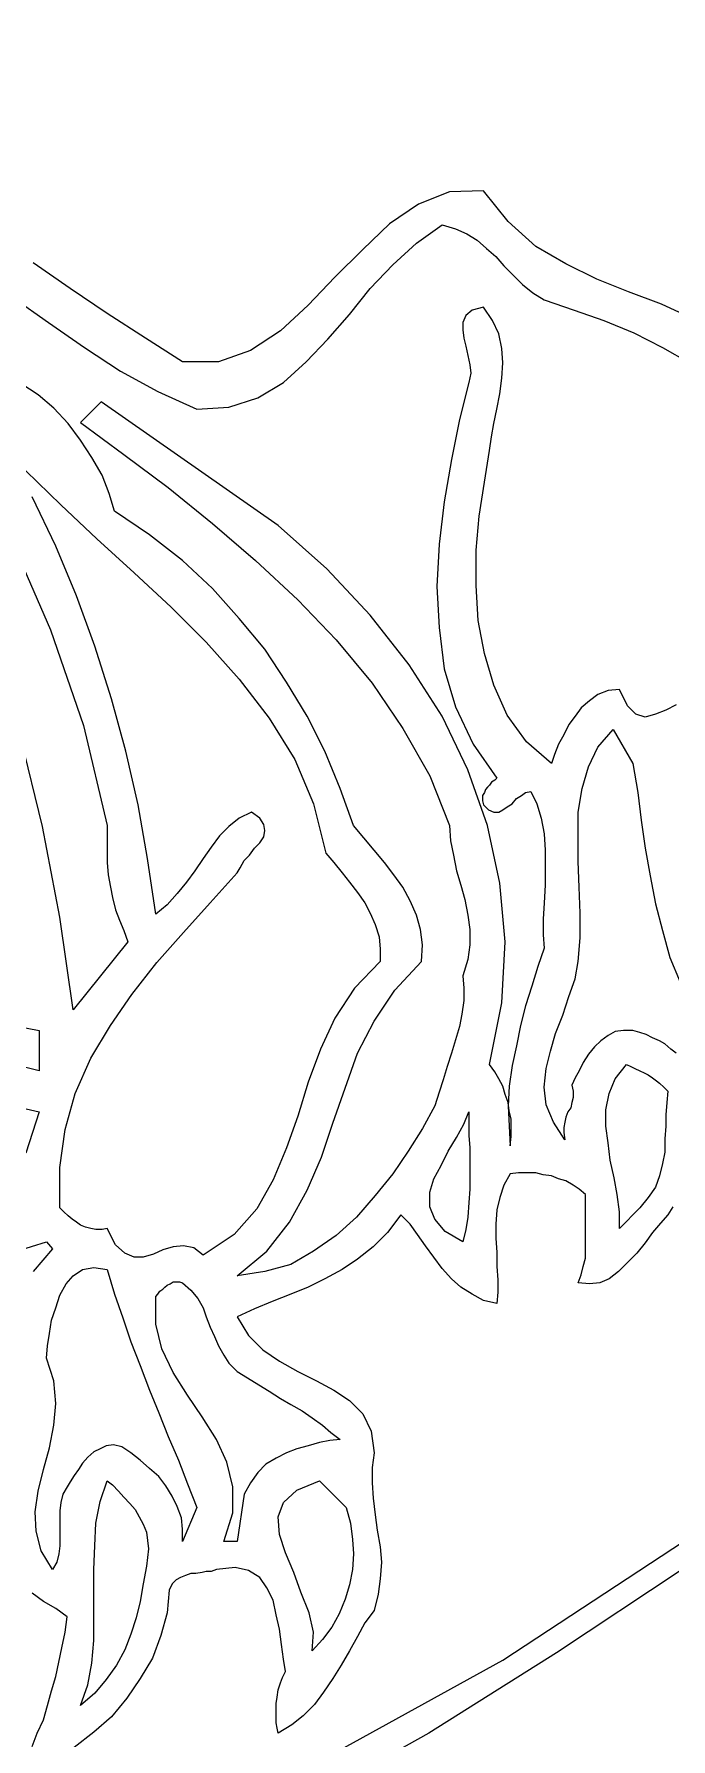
# Model space of a CAD drawing. Extents: x 0.02 to 8.75, y 0.03 to 7.03.
# Drawn here: x 5.034 to 5.652, y 3.245 to 4.9 of the extents above; entities that cross this region are included whole.
import ezdxf

# ---------------------------------------------------------------- set-up
doc = ezdxf.new("R2010")
doc.units = 0
doc.layers.add('1', color=7, linetype='Continuous')

msp = doc.modelspace()

# ---------------------------------------------------------------- linework, layer by layer
for points in [[(5.654, 3.762), (5.649, 3.754), (5.642, 3.746), (5.634, 3.737), (5.627, 3.727), (5.619, 3.717), (5.61, 3.708), (5.601, 3.699), (5.592, 3.692), (5.583, 3.688), (5.573, 3.687), (5.562, 3.688), (5.565, 3.696), (5.567, 3.704), (5.569, 3.712), (5.569, 3.721), (5.569, 3.73), (5.569, 3.739), (5.569, 3.748), (5.569, 3.757), (5.569, 3.766), (5.569, 3.774), (5.563, 3.779), (5.557, 3.783), (5.55, 3.787), (5.543, 3.789), (5.536, 3.792), (5.528, 3.793), (5.521, 3.795), (5.513, 3.795), (5.504, 3.795), (5.496, 3.794), (5.49, 3.783), (5.486, 3.771), (5.483, 3.759), (5.482, 3.745), (5.482, 3.731), (5.483, 3.718), (5.483, 3.704), (5.484, 3.691), (5.484, 3.679), (5.483, 3.668), (5.47, 3.671), (5.459, 3.677), (5.448, 3.684), (5.439, 3.692), (5.43, 3.702), (5.422, 3.713), (5.414, 3.724), (5.406, 3.735), (5.399, 3.745), (5.39, 3.754), (5.377, 3.737), (5.363, 3.723), (5.348, 3.711), (5.333, 3.701), (5.316, 3.692), (5.3, 3.684), (5.283, 3.677), (5.265, 3.67), (5.248, 3.663), (5.231, 3.655), (5.242, 3.637), (5.256, 3.623), (5.272, 3.612), (5.29, 3.602), (5.308, 3.593), (5.325, 3.584), (5.34, 3.574), (5.353, 3.561), (5.361, 3.544), (5.364, 3.523), (5.362, 3.509), (5.362, 3.494), (5.363, 3.479), (5.365, 3.463), (5.367, 3.448), (5.37, 3.432), (5.371, 3.417), (5.37, 3.401), (5.368, 3.386), (5.364, 3.37), (5.355, 3.358), (5.348, 3.345), (5.34, 3.331), (5.332, 3.317), (5.324, 3.304), (5.315, 3.291), (5.306, 3.279), (5.295, 3.268), (5.284, 3.259), (5.271, 3.251), (5.27, 3.256), (5.269, 3.261), (5.269, 3.267), (5.269, 3.274), (5.269, 3.28), (5.27, 3.286), (5.271, 3.293), (5.273, 3.3), (5.275, 3.305), (5.278, 3.311), (5.276, 3.323), (5.274, 3.337), (5.272, 3.352), (5.269, 3.366), (5.266, 3.38), (5.26, 3.392), (5.253, 3.402), (5.242, 3.409), (5.229, 3.412), (5.211, 3.41), (5.206, 3.408), (5.201, 3.408), (5.197, 3.407), (5.191, 3.406), (5.186, 3.406), (5.181, 3.404), (5.176, 3.402), (5.172, 3.4), (5.168, 3.396), (5.165, 3.39), (5.163, 3.368), (5.157, 3.346), (5.149, 3.324), (5.137, 3.304), (5.124, 3.285), (5.109, 3.267), (5.092, 3.252), (5.073, 3.237)], [(5.284, 3.209), (5.489, 3.322), (5.687, 3.452)], [(5.663, 3.41), (5.541, 3.329), (5.417, 3.251), (5.324, 3.199)], [(5.032, 3.238), (5.037, 3.251), (5.043, 3.264), (5.047, 3.278), (5.051, 3.292), (5.055, 3.306), (5.058, 3.32), (5.061, 3.334), (5.064, 3.349), (5.066, 3.364), (5.055, 3.372), (5.043, 3.379), (5.032, 3.387)]]:
    msp.add_lwpolyline(points)
at = {"layer": '1'}
for points in [[(4.596, 4.973), (4.663, 4.896), (4.73, 4.819), (4.794, 4.74), (4.855, 4.661), (4.912, 4.58), (4.964, 4.497), (5.011, 4.411), (5.05, 4.322), (5.082, 4.229), (5.105, 4.132)], [(5.673, 4.624), (5.643, 4.638), (5.611, 4.65), (5.58, 4.662), (5.55, 4.677), (5.521, 4.694), (5.494, 4.718), (5.47, 4.748), (5.437, 4.747), (5.407, 4.735), (5.379, 4.716), (5.353, 4.691), (5.326, 4.664), (5.3, 4.637), (5.273, 4.612), (5.244, 4.593), (5.213, 4.582), (5.178, 4.582), (5.142, 4.605), (5.105, 4.629), (5.069, 4.653), (5.033, 4.678)], [(5.192, 4.536), (5.223, 4.538), (5.251, 4.547), (5.276, 4.562), (5.298, 4.582), (5.319, 4.604), (5.34, 4.628), (5.36, 4.653), (5.382, 4.676), (5.405, 4.697), (5.43, 4.715), (5.443, 4.711), (5.454, 4.706), (5.464, 4.7), (5.473, 4.692), (5.482, 4.684), (5.49, 4.675), (5.499, 4.666), (5.508, 4.657), (5.518, 4.649), (5.529, 4.642), (5.558, 4.632), (5.587, 4.622), (5.616, 4.61), (5.644, 4.596), (5.67, 4.581)], [(5.014, 4.644), (5.048, 4.62), (5.083, 4.596), (5.118, 4.573), (5.154, 4.553), (5.192, 4.536)], [(5.657, 4.249), (5.647, 4.244), (5.637, 4.24), (5.627, 4.237), (5.618, 4.24), (5.61, 4.248), (5.602, 4.264), (5.591, 4.263), (5.581, 4.259), (5.573, 4.253), (5.565, 4.246), (5.559, 4.238), (5.553, 4.23), (5.548, 4.22), (5.543, 4.211), (5.539, 4.201), (5.536, 4.192), (5.512, 4.213), (5.493, 4.239), (5.48, 4.268), (5.471, 4.299), (5.465, 4.331), (5.463, 4.365), (5.463, 4.399), (5.466, 4.432), (5.471, 4.465), (5.476, 4.496), (5.478, 4.509), (5.48, 4.522), (5.483, 4.536), (5.486, 4.551), (5.488, 4.566), (5.489, 4.581), (5.488, 4.595), (5.485, 4.609), (5.479, 4.622), (5.47, 4.635), (5.459, 4.632), (5.453, 4.627), (5.45, 4.62), (5.45, 4.613), (5.451, 4.605), (5.453, 4.597), (5.455, 4.588), (5.457, 4.579), (5.458, 4.571), (5.456, 4.562), (5.447, 4.526), (5.439, 4.487), (5.432, 4.446), (5.427, 4.405), (5.425, 4.364), (5.427, 4.324), (5.432, 4.284), (5.443, 4.247), (5.46, 4.211), (5.483, 4.178), (5.481, 4.176), (5.478, 4.174), (5.476, 4.171), (5.474, 4.169), (5.472, 4.167), (5.471, 4.164), (5.469, 4.161), (5.469, 4.158), (5.469, 4.156), (5.47, 4.152), (5.475, 4.147), (5.48, 4.145), (5.485, 4.145), (5.489, 4.147), (5.493, 4.15), (5.498, 4.153), (5.502, 4.158), (5.507, 4.161), (5.511, 4.164), (5.516, 4.165), (5.522, 4.153), (5.526, 4.139), (5.529, 4.124), (5.53, 4.108), (5.53, 4.091), (5.53, 4.074), (5.529, 4.057), (5.528, 4.041), (5.528, 4.026), (5.529, 4.013), (5.523, 3.995), (5.517, 3.976), (5.511, 3.957), (5.506, 3.938), (5.502, 3.918), (5.498, 3.899), (5.495, 3.879), (5.494, 3.86), (5.495, 3.84), (5.496, 3.821), (5.497, 3.83), (5.497, 3.838), (5.497, 3.847), (5.495, 3.855), (5.494, 3.863), (5.491, 3.871), (5.489, 3.879), (5.485, 3.886), (5.481, 3.893), (5.476, 3.9), (5.488, 3.96), (5.491, 4.019), (5.486, 4.076), (5.474, 4.132), (5.455, 4.186), (5.43, 4.238), (5.398, 4.288), (5.36, 4.336), (5.318, 4.381), (5.271, 4.423), (5.099, 4.543), (5.079, 4.523), (5.121, 4.492), (5.164, 4.46), (5.207, 4.425), (5.249, 4.389), (5.29, 4.351), (5.327, 4.312), (5.362, 4.27), (5.392, 4.226), (5.418, 4.18), (5.437, 4.132), (5.438, 4.117), (5.441, 4.103), (5.444, 4.088), (5.448, 4.074), (5.452, 4.06), (5.455, 4.045), (5.457, 4.031), (5.457, 4.016), (5.455, 4.002), (5.45, 3.986), (5.451, 3.974), (5.451, 3.962), (5.449, 3.949), (5.447, 3.937), (5.443, 3.924), (5.439, 3.911), (5.435, 3.898), (5.431, 3.885), (5.427, 3.873), (5.423, 3.86), (5.411, 3.838), (5.397, 3.816), (5.382, 3.794), (5.365, 3.773), (5.347, 3.752), (5.327, 3.734), (5.305, 3.719), (5.283, 3.706), (5.258, 3.699), (5.231, 3.695), (5.26, 3.719), (5.282, 3.747), (5.299, 3.778), (5.313, 3.81), (5.324, 3.843), (5.336, 3.877), (5.348, 3.911), (5.364, 3.942), (5.384, 3.972), (5.41, 4), (5.411, 4.016), (5.409, 4.031), (5.405, 4.045), (5.399, 4.059), (5.392, 4.072), (5.383, 4.084), (5.374, 4.096), (5.364, 4.108), (5.354, 4.12), (5.344, 4.132), (5.331, 4.168), (5.316, 4.204), (5.299, 4.238), (5.279, 4.271), (5.258, 4.303), (5.233, 4.333), (5.207, 4.362), (5.178, 4.389), (5.146, 4.414), (5.112, 4.437), (5.107, 4.454), (5.1, 4.472), (5.09, 4.489), (5.079, 4.506), (5.067, 4.522), (5.053, 4.537), (5.038, 4.55), (5.021, 4.561)], [(5.026, 4.476), (5.06, 4.443), (5.095, 4.41), (5.131, 4.377), (5.167, 4.344), (5.201, 4.31), (5.233, 4.274), (5.262, 4.236), (5.287, 4.196), (5.305, 4.153), (5.317, 4.105), (5.325, 4.096), (5.333, 4.086), (5.34, 4.077), (5.348, 4.067), (5.355, 4.057), (5.36, 4.047), (5.365, 4.036), (5.369, 4.024), (5.37, 4.012), (5.37, 4), (5.345, 3.974), (5.326, 3.945), (5.312, 3.915), (5.3, 3.883), (5.29, 3.85), (5.279, 3.819), (5.266, 3.788), (5.25, 3.76), (5.228, 3.735), (5.198, 3.715), (5.189, 3.722), (5.179, 3.724), (5.169, 3.723), (5.159, 3.72), (5.15, 3.716), (5.14, 3.713), (5.131, 3.713), (5.122, 3.717), (5.113, 3.725), (5.105, 3.741), (5.1, 3.74), (5.094, 3.74), (5.089, 3.741), (5.084, 3.742), (5.079, 3.744), (5.075, 3.747), (5.071, 3.75), (5.067, 3.753), (5.063, 3.757), (5.059, 3.761), (5.059, 3.8), (5.064, 3.837), (5.074, 3.872), (5.089, 3.906), (5.108, 3.938), (5.129, 3.968), (5.153, 3.999), (5.179, 4.028), (5.205, 4.057), (5.231, 4.086), (5.234, 4.091), (5.238, 4.098), (5.243, 4.103), (5.248, 4.11), (5.253, 4.115), (5.257, 4.121), (5.258, 4.127), (5.257, 4.133), (5.253, 4.139), (5.245, 4.145), (5.233, 4.139), (5.223, 4.131), (5.214, 4.122), (5.206, 4.111), (5.198, 4.1), (5.19, 4.088), (5.182, 4.077), (5.173, 4.066), (5.163, 4.055), (5.152, 4.046), (5.144, 4.1), (5.135, 4.152), (5.123, 4.204), (5.109, 4.255), (5.093, 4.306), (5.075, 4.355), (5.055, 4.403), (5.032, 4.451)], [(5.657, 3.911), (5.652, 3.915), (5.646, 3.92), (5.641, 3.923), (5.634, 3.926), (5.628, 3.929), (5.622, 3.931), (5.615, 3.933), (5.606, 3.933), (5.598, 3.932), (5.591, 3.928), (5.584, 3.923), (5.578, 3.917), (5.572, 3.91), (5.567, 3.902), (5.563, 3.894), (5.559, 3.887), (5.556, 3.88), (5.557, 3.874), (5.557, 3.868), (5.556, 3.863), (5.555, 3.858), (5.552, 3.854), (5.55, 3.849), (5.549, 3.844), (5.548, 3.839), (5.548, 3.834), (5.549, 3.827), (5.538, 3.844), (5.531, 3.861), (5.529, 3.878), (5.531, 3.896), (5.535, 3.913), (5.54, 3.93), (5.547, 3.948), (5.553, 3.966), (5.559, 3.983), (5.562, 4), (5.564, 4.023), (5.564, 4.047), (5.563, 4.072), (5.562, 4.097), (5.562, 4.121), (5.562, 4.145), (5.566, 4.168), (5.572, 4.189), (5.581, 4.208), (5.596, 4.225), (5.615, 4.192)], [(5.105, 4.132), (5.105, 4.12), (5.105, 4.108), (5.105, 4.096), (5.106, 4.084), (5.108, 4.072), (5.11, 4.062), (5.113, 4.05), (5.117, 4.04), (5.121, 4.03), (5.125, 4.019), (5.072, 3.953), (5.059, 4.043), (5.042, 4.131), (5.021, 4.217)], [(5.615, 4.192), (5.62, 4.164), (5.623, 4.137), (5.627, 4.11), (5.632, 4.083), (5.637, 4.056), (5.644, 4.03), (5.651, 4.004), (5.661, 3.98)], [(4.662, 4.006), (5.039, 3.933), (5.039, 3.894), (4.937, 3.919)], [(5.649, 3.874), (5.648, 3.863), (5.647, 3.851), (5.647, 3.84), (5.646, 3.828), (5.646, 3.815), (5.644, 3.804), (5.641, 3.792), (5.637, 3.781), (5.63, 3.771), (5.622, 3.761), (5.602, 3.741), (5.602, 3.757), (5.6, 3.774), (5.597, 3.79), (5.593, 3.807), (5.591, 3.824), (5.589, 3.84), (5.589, 3.856), (5.592, 3.872), (5.598, 3.886), (5.609, 3.9), (5.613, 3.898), (5.617, 3.896), (5.622, 3.894), (5.626, 3.892), (5.63, 3.89), (5.634, 3.887), (5.638, 3.884), (5.641, 3.882), (5.645, 3.878), (5.649, 3.874)], [(4.939, 3.877), (5.039, 3.854)], [(5.039, 3.854), (5.026, 3.814)], [(5.45, 3.728), (5.433, 3.738), (5.423, 3.75), (5.418, 3.762), (5.418, 3.776), (5.422, 3.789), (5.429, 3.802), (5.436, 3.816), (5.444, 3.829), (5.451, 3.842), (5.456, 3.854), (5.456, 3.843), (5.456, 3.831), (5.457, 3.819), (5.457, 3.806), (5.457, 3.792), (5.457, 3.779), (5.456, 3.766), (5.455, 3.752), (5.453, 3.74), (5.45, 3.728)], [(5.017, 3.719), (5.046, 3.728), (5.052, 3.721)], [(5.052, 3.721), (5.033, 3.699)], [(5.105, 3.701), (5.112, 3.677), (5.12, 3.654), (5.128, 3.631), (5.137, 3.608), (5.146, 3.584), (5.155, 3.562), (5.164, 3.539), (5.174, 3.516), (5.183, 3.493), (5.192, 3.47), (5.178, 3.437), (5.178, 3.449), (5.177, 3.46), (5.173, 3.471), (5.168, 3.481), (5.162, 3.491), (5.155, 3.5), (5.146, 3.508), (5.137, 3.516), (5.128, 3.523), (5.119, 3.529), (5.111, 3.531), (5.104, 3.53), (5.098, 3.527), (5.092, 3.524), (5.086, 3.519), (5.081, 3.513), (5.077, 3.507), (5.073, 3.501), (5.069, 3.495), (5.066, 3.49), (5.062, 3.483), (5.06, 3.475), (5.059, 3.467), (5.059, 3.459), (5.059, 3.45), (5.059, 3.441), (5.059, 3.433), (5.058, 3.425), (5.056, 3.417), (5.052, 3.41), (5.041, 3.428), (5.036, 3.447), (5.035, 3.466), (5.038, 3.486), (5.043, 3.507), (5.049, 3.528), (5.053, 3.55), (5.055, 3.571), (5.053, 3.593), (5.046, 3.615), (5.047, 3.627), (5.049, 3.639), (5.051, 3.652), (5.055, 3.664), (5.059, 3.676), (5.065, 3.687), (5.072, 3.695), (5.081, 3.701), (5.092, 3.703), (5.105, 3.701)], [(5.231, 3.602), (5.241, 3.596), (5.252, 3.589), (5.262, 3.583), (5.273, 3.576), (5.283, 3.57), (5.294, 3.564), (5.304, 3.557), (5.314, 3.55), (5.322, 3.543), (5.331, 3.536), (5.321, 3.535), (5.311, 3.533), (5.3, 3.53), (5.289, 3.527), (5.279, 3.523), (5.269, 3.518), (5.259, 3.512), (5.251, 3.504), (5.244, 3.494), (5.238, 3.483), (5.231, 3.437), (5.218, 3.437), (5.227, 3.465), (5.227, 3.49), (5.221, 3.514), (5.211, 3.536), (5.197, 3.558), (5.183, 3.579), (5.169, 3.601), (5.158, 3.624), (5.152, 3.648), (5.152, 3.675), (5.154, 3.677), (5.156, 3.68), (5.159, 3.682), (5.161, 3.684), (5.163, 3.686), (5.166, 3.687), (5.169, 3.689), (5.172, 3.689), (5.175, 3.689), (5.178, 3.688), (5.186, 3.681), (5.193, 3.673), (5.198, 3.664), (5.201, 3.655), (5.205, 3.645), (5.209, 3.636), (5.213, 3.627), (5.218, 3.618), (5.223, 3.61), (5.231, 3.602)], [(5.145, 3.43), (5.143, 3.413), (5.14, 3.396), (5.137, 3.379), (5.133, 3.363), (5.128, 3.347), (5.122, 3.332), (5.114, 3.317), (5.104, 3.303), (5.093, 3.29), (5.079, 3.278), (5.086, 3.298), (5.09, 3.319), (5.092, 3.341), (5.092, 3.364), (5.092, 3.387), (5.092, 3.41), (5.093, 3.433), (5.094, 3.455), (5.098, 3.476), (5.105, 3.496), (5.11, 3.492), (5.116, 3.486), (5.121, 3.48), (5.127, 3.474), (5.132, 3.468), (5.136, 3.461), (5.14, 3.454), (5.143, 3.446), (5.144, 3.438), (5.145, 3.43)], [(5.337, 3.47), (5.341, 3.455), (5.343, 3.439), (5.344, 3.425), (5.343, 3.41), (5.34, 3.395), (5.336, 3.381), (5.33, 3.367), (5.323, 3.354), (5.314, 3.342), (5.304, 3.331), (5.305, 3.349), (5.301, 3.368), (5.293, 3.388), (5.286, 3.407), (5.278, 3.426), (5.272, 3.444), (5.271, 3.461), (5.276, 3.475), (5.289, 3.487), (5.311, 3.496), (5.337, 3.47)]]:
    msp.add_lwpolyline(points, dxfattribs=at)

doc.saveas('drawing.dxf')
